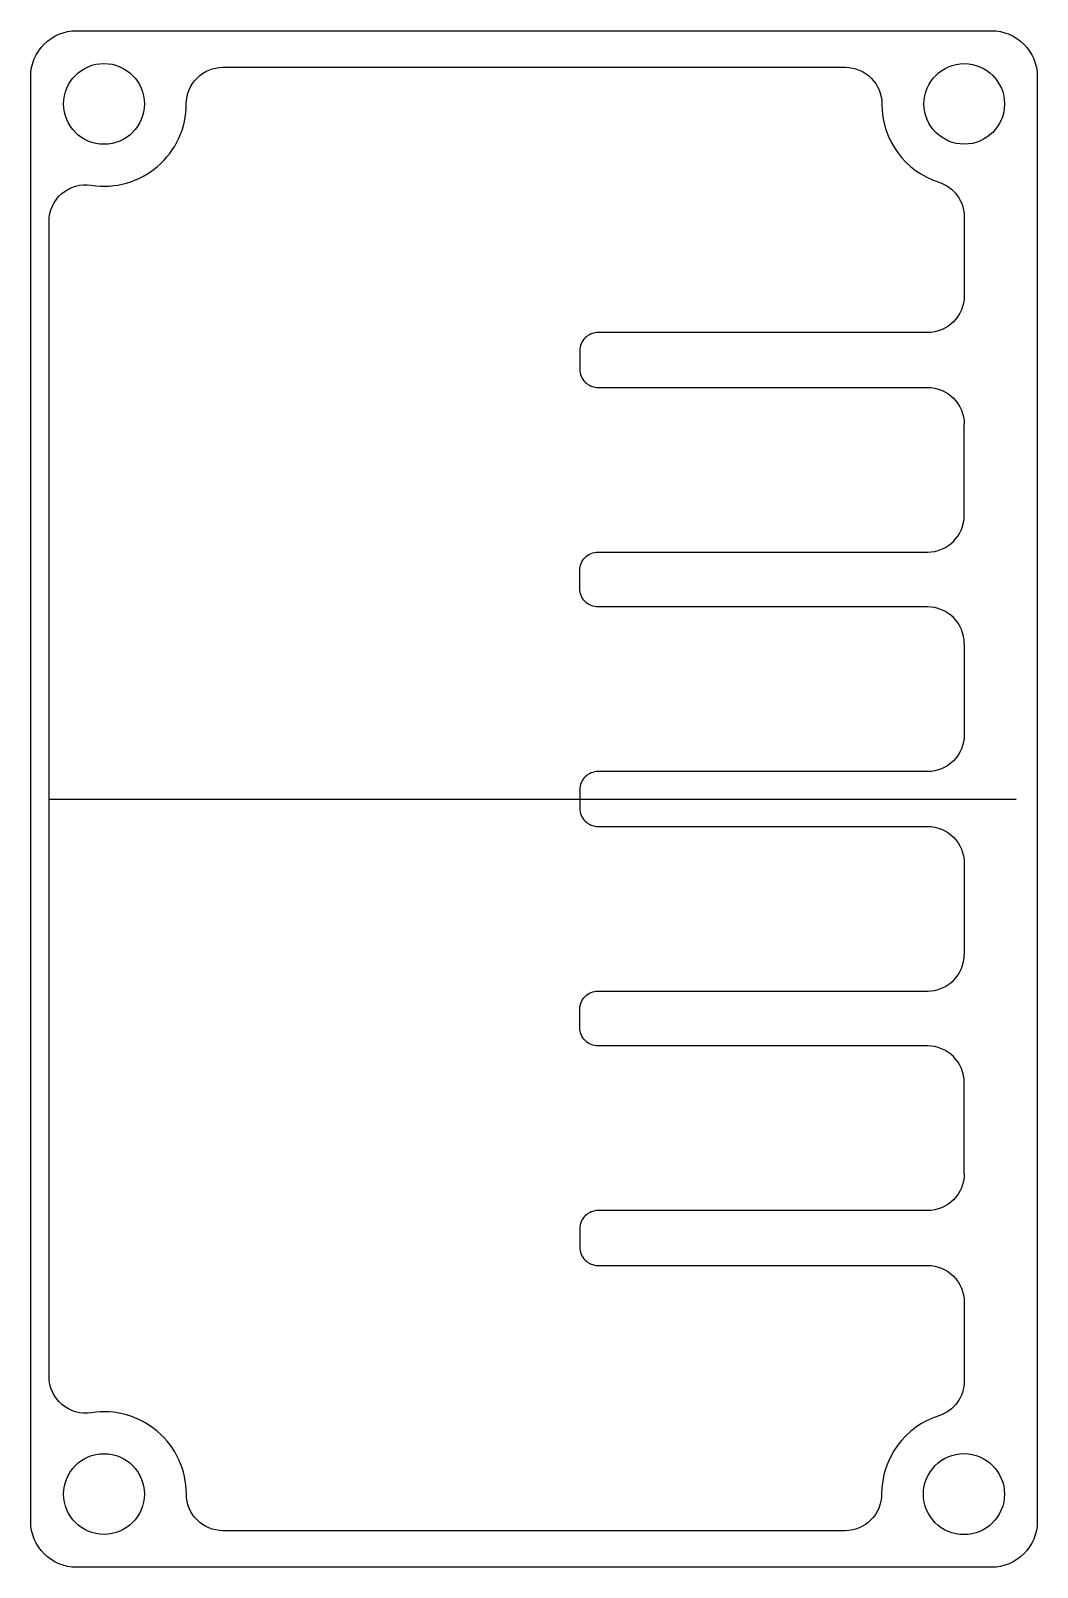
# Model space of a CAD drawing. Header units: millimetres. Extents: x -2.5 to 52.5, y 0 to 84.
import ezdxf

# ---------------------------------------------------------------- set-up
doc = ezdxf.new("R2010")
doc.units = ezdxf.units.MM

msp = doc.modelspace()

# ---------------------------------------------------------------- linework, layer by layer
msp.add_line((-1.5, 42), (51.35, 42))
msp.add_lwpolyline([(0, 84), (50, 84, -0.414401), (52.5, 81.5), (52.5, 2.5, -0.414401), (50, 0), (0, 0, -0.414401), (-2.5, 2.5), (-2.5, 81.5, -0.414401)], format="xyb", close=True)
for points in [[(48.509, 21.5, -0.414214), (46.509, 19.5), (28.5, 19.5, 0.414214), (27.5, 18.5), (27.5, 17.5, 0.414214), (28.5, 16.5), (46.509, 16.5, -0.414214), (48.509, 14.5), (48.509, 10.185, -0.325651), (47.121, 8.282, 0.325756), (43.996, 3.999, -0.414101), (41.996, 2), (8.003, 2, -0.414265), (6.003, 4, 0.460421), (0.809, 8.447, -0.460368), (-1.5, 10.423), (-1.5, 73.578, -0.460307), (0.808, 75.554, 0.460307), (6.002, 80, -0.414214), (8.002, 82), (42.009, 82, -0.414214), (44.009, 80, 0.325305), (47.124, 75.718, -0.325305), (48.509, 73.815), (48.509, 69.5, -0.414214), (46.509, 67.5), (28.5, 67.5, 0.414214), (27.5, 66.5), (27.5, 65.5, 0.414214), (28.5, 64.5), (46.509, 64.5, -0.414214), (48.509, 62.5)], [(48.509, 50.5, 0.414214), (46.509, 52.5), (28.5, 52.5, -0.414214), (27.5, 53.5), (27.5, 54.5, -0.414214), (28.5, 55.5), (46.509, 55.5, 0.414214), (48.509, 57.5), (48.509, 62.5)], [(48.509, 50.5), (48.509, 45.5, -0.414214), (46.509, 43.5), (28.5, 43.5, 0.414214), (27.5, 42.5), (27.5, 41.5, 0.414214), (28.5, 40.5), (46.509, 40.5, -0.414214), (48.509, 38.5), (48.509, 33.5)], [(48.509, 21.5), (48.509, 26.5, 0.414214), (46.509, 28.5), (28.5, 28.5, -0.414214), (27.5, 29.5), (27.5, 30.5, -0.414214), (28.5, 31.5), (46.509, 31.5, 0.414214), (48.509, 33.5)]]:
    msp.add_lwpolyline(points, format="xyb")
for centre, radius in [((1.502, 80), 2.208), ((48.509, 80), 2.202), ((1.503, 4.001), 2.208), ((48.496, 3.998), 2.215)]:
    msp.add_circle(centre, radius)

doc.saveas('drawing.dxf')
